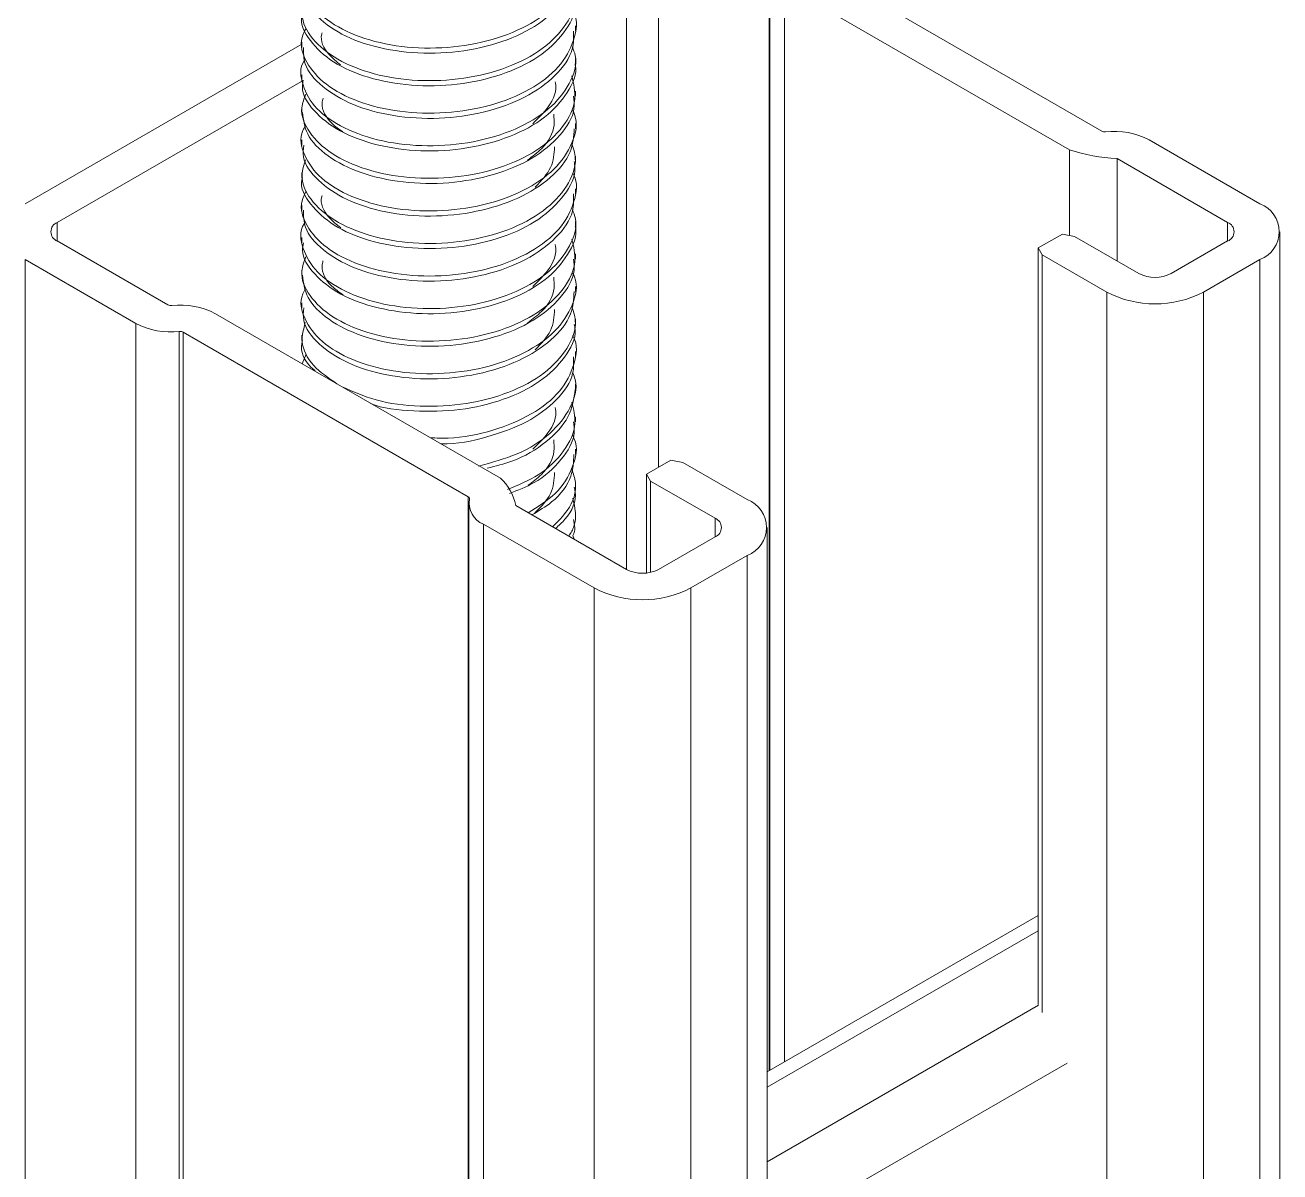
# Model space of a CAD drawing. Extents: x -976302 to -776254, y 5665 to 231437.
# Drawn here: x -791826.8 to -791549.8, y 82628.6 to 82881.8 of the extents above; entities that cross this region are included whole.
import ezdxf

# ---------------------------------------------------------------- set-up
doc = ezdxf.new("R2010")
doc.units = 0
doc.header["$LTSCALE"] = 1000
doc.header["$MEASUREMENT"] = 0

msp = doc.modelspace()

# ---------------------------------------------------------------- linework, layer by layer
at = {"linetype": 'Continuous', "lineweight": 15}
for p, q in [((-791694.09, 82761.63), (-791694.09, 82910.77)), ((-791686.97, 82784.23), (-791686.97, 82910.77)), ((-791686.97, 82784.23), (-791686.97, 82910.77)), ((-791662.55, 82650.93), (-791662.55, 82896.67)), ((-791662.55, 82650.93), (-791662.55, 82896.67)), ((-791662.42, 82895.13), (-791662.42, 82651.01)), ((-791662.42, 82895.13), (-791662.42, 82651.01)), ((-791652.06, 82894.72), (-791589.16, 82858.41)), ((-791652.06, 82894.72), (-791589.16, 82858.41)), ((-791596.28, 82854.3), (-791659.17, 82890.61)), ((-791659.17, 82652.88), (-791659.17, 82890.61)), ((-791596.28, 82854.3), (-791659.17, 82890.61)), ((-791659.17, 82652.88), (-791659.17, 82890.61)), ((-791705.35, 82880.49), (-791705.35, 82881.63)), ((-791705.35, 82880.49), (-791705.35, 82881.63)), ((-791765.74, 82878.04), (-791765.74, 82876.9)), ((-791765.74, 82878.04), (-791765.74, 82876.9)), ((-791826.81, 82842.36), (-791765.74, 82877.62)), ((-791826.81, 82842.36), (-791765.74, 82877.62)), ((-791705.35, 82873.3), (-791705.35, 82874.44)), ((-791705.35, 82873.3), (-791705.35, 82874.44)), ((-791765.41, 82869.59), (-791819.7, 82838.26)), ((-791765.41, 82869.59), (-791819.7, 82838.26)), ((-791765.74, 82870.84), (-791765.74, 82869.71)), ((-791765.74, 82870.84), (-791765.74, 82869.71)), ((-791705.35, 82866.11), (-791705.35, 82867.25)), ((-791705.35, 82866.11), (-791705.35, 82867.25)), ((-791765.74, 82863.66), (-791765.74, 82862.51)), ((-791765.74, 82863.66), (-791765.74, 82862.51)), ((-791705.35, 82858.92), (-791705.35, 82860.06)), ((-791705.35, 82858.92), (-791705.35, 82860.06)), ((-791765.74, 82856.46), (-791765.74, 82855.33)), ((-791765.74, 82856.46), (-791765.74, 82855.33)), ((-791578.67, 82856.46), (-791554.25, 82842.36)), ((-791578.67, 82856.46), (-791554.25, 82842.36)), ((-791596.28, 82835.39), (-791596.28, 82854.3)), ((-791596.28, 82835.39), (-791596.28, 82854.3)), ((-791705.35, 82851.73), (-791705.35, 82852.87)), ((-791705.35, 82851.73), (-791705.35, 82852.87)), ((-791561.36, 82838.26), (-791585.78, 82852.35)), ((-791585.78, 82829.76), (-791585.78, 82852.35)), ((-791561.36, 82838.26), (-791585.78, 82852.35)), ((-791585.78, 82829.76), (-791585.78, 82852.35)), ((-791765.74, 82849.27), (-791765.74, 82848.13)), ((-791765.74, 82849.27), (-791765.74, 82848.13)), ((-791705.35, 82844.54), (-791705.35, 82845.68)), ((-791705.35, 82844.54), (-791705.35, 82845.68)), ((-791765.74, 82842.08), (-791765.74, 82840.94)), ((-791765.74, 82842.08), (-791765.74, 82840.94)), ((-791819.7, 82834.15), (-791819.7, 82838.26)), ((-791705.35, 82837.34), (-791705.35, 82838.49)), ((-791705.35, 82837.34), (-791705.35, 82838.49)), ((-791561.36, 82834.15), (-791561.36, 82838.26)), ((-791819.7, 82834.15), (-791795.28, 82820.05)), ((-791819.7, 82834.15), (-791795.28, 82820.05)), ((-791765.74, 82834.89), (-791765.74, 82833.75)), ((-791765.74, 82834.89), (-791765.74, 82833.75)), ((-791603.17, 82832.61), (-791597.84, 82835.69)), ((-791603.17, 82832.61), (-791597.84, 82835.69)), ((-791597.84, 82835.69), (-791595.17, 82835.17)), ((-791597.84, 82835.69), (-791595.17, 82835.17)), ((-791595.17, 82835.17), (-791580.93, 82826.96)), ((-791595.17, 82835.17), (-791580.93, 82826.96)), ((-791573.82, 82826.96), (-791561.36, 82834.15)), ((-791573.82, 82826.96), (-791561.36, 82834.15)), ((-791549.82, 82608.17), (-791549.82, 82836.2)), ((-791549.82, 82608.17), (-791549.82, 82836.2)), ((-791705.35, 82830.16), (-791705.35, 82831.3)), ((-791705.35, 82830.16), (-791705.35, 82831.3)), ((-791602.28, 82831.07), (-791603.17, 82832.61)), ((-791603.17, 82665.57), (-791603.17, 82832.61)), ((-791602.28, 82831.07), (-791603.17, 82832.61)), ((-791603.17, 82665.57), (-791603.17, 82832.61)), ((-791588.05, 82822.85), (-791602.28, 82831.07)), ((-791602.28, 82663.82), (-791602.28, 82831.07)), ((-791588.05, 82822.85), (-791602.28, 82831.07)), ((-791602.28, 82663.82), (-791602.28, 82831.07)), ((-791802.39, 82815.94), (-791826.81, 82830.04)), ((-791826.81, 81597.33), (-791826.81, 82830.04)), ((-791802.39, 82815.94), (-791826.81, 82830.04)), ((-791826.81, 81597.33), (-791826.81, 82830.04)), ((-791554.25, 82830.04), (-791566.7, 82822.85)), ((-791554.25, 82830.04), (-791566.7, 82822.85)), ((-791554.25, 82610.73), (-791554.25, 82830.04)), ((-791765.74, 82827.71), (-791765.74, 82826.56)), ((-791765.74, 82827.71), (-791765.74, 82826.56)), ((-791705.35, 82822.97), (-791705.35, 82824.1)), ((-791705.35, 82822.97), (-791705.35, 82824.1)), ((-791588.05, 82624.06), (-791588.05, 82822.85)), ((-791566.7, 82616.67), (-791566.7, 82822.85)), ((-791765.74, 82820.51), (-791765.74, 82819.37)), ((-791765.74, 82820.51), (-791765.74, 82819.37)), ((-791784.78, 82818.1), (-791721.89, 82781.79)), ((-791784.78, 82818.1), (-791721.89, 82781.79)), ((-791802.39, 81583.24), (-791802.39, 82815.94)), ((-791802.39, 81583.24), (-791802.39, 82815.94)), ((-791705.35, 82815.77), (-791705.35, 82816.92)), ((-791705.35, 82815.77), (-791705.35, 82816.92)), ((-791792.77, 81581.45), (-791792.77, 82814.15)), ((-791792.77, 81581.45), (-791792.77, 82814.15)), ((-791729, 82777.68), (-791791.9, 82813.99)), ((-791791.9, 81581.29), (-791791.9, 82813.99)), ((-791729, 82777.68), (-791791.9, 82813.99)), ((-791791.9, 81581.29), (-791791.9, 82813.99)), ((-791765.74, 82813.32), (-791765.74, 82812.18)), ((-791765.74, 82813.32), (-791765.74, 82812.18)), ((-791764.78, 82809.16), (-791765.65, 82807.05)), ((-791764.78, 82809.16), (-791765.65, 82807.05)), ((-791705.35, 82808.59), (-791705.35, 82809.72)), ((-791705.35, 82808.59), (-791705.35, 82809.72)), ((-791705.35, 82801.39), (-791705.35, 82802.54)), ((-791705.35, 82801.39), (-791705.35, 82802.54)), ((-791705.35, 82794.2), (-791705.35, 82795.34)), ((-791705.35, 82794.2), (-791705.35, 82795.34)), ((-791705.35, 82787.01), (-791705.35, 82788.15)), ((-791705.35, 82787.01), (-791705.35, 82788.15)), ((-791689.64, 82782.69), (-791684.3, 82785.77)), ((-791689.64, 82782.69), (-791684.3, 82785.77)), ((-791684.3, 82785.77), (-791681.63, 82785.26)), ((-791684.3, 82785.77), (-791681.63, 82785.26)), ((-791681.63, 82785.26), (-791667.4, 82777.04)), ((-791681.63, 82785.26), (-791667.4, 82777.04)), ((-791705.35, 82779.82), (-791705.35, 82780.97)), ((-791705.35, 82779.82), (-791705.35, 82780.97)), ((-791688.75, 82781.15), (-791689.64, 82782.69)), ((-791689.64, 82760.83), (-791689.64, 82782.69)), ((-791688.75, 82781.15), (-791689.64, 82782.69)), ((-791689.64, 82760.83), (-791689.64, 82782.69)), ((-791674.52, 82772.93), (-791688.75, 82781.15)), ((-791688.75, 82760.97), (-791688.75, 82781.15)), ((-791674.52, 82772.93), (-791688.75, 82781.15)), ((-791688.75, 82760.97), (-791688.75, 82781.15)), ((-791729, 81544.98), (-791729, 82777.68)), ((-791729, 81544.98), (-791729, 82777.68)), ((-791728.87, 82776.14), (-791728.87, 81543.44)), ((-791728.87, 82776.14), (-791728.87, 81543.44)), ((-791718.51, 82775.73), (-791694.09, 82761.63)), ((-791718.51, 82775.73), (-791694.09, 82761.63)), ((-791705.35, 82772.63), (-791705.35, 82773.77)), ((-791705.35, 82772.63), (-791705.35, 82773.77)), ((-791674.52, 82768.82), (-791674.52, 82772.93)), ((-791701.2, 82757.53), (-791725.63, 82771.62)), ((-791725.63, 81538.92), (-791725.63, 82771.62)), ((-791701.2, 82757.53), (-791725.63, 82771.62)), ((-791725.63, 81538.92), (-791725.63, 82771.62)), ((-791662.98, 81538.17), (-791662.98, 82770.88)), ((-791662.98, 81538.17), (-791662.98, 82770.88)), ((-791705.62, 82768.29), (-791705.92, 82769.09)), ((-791705.62, 82768.29), (-791705.92, 82769.09)), ((-791686.97, 82761.63), (-791674.52, 82768.82)), ((-791686.97, 82761.63), (-791674.52, 82768.82)), ((-791667.4, 82764.72), (-791679.85, 82757.53)), ((-791667.4, 82764.72), (-791679.85, 82757.53)), ((-791667.4, 81532.01), (-791667.4, 82764.72)), ((-791667.4, 81532.01), (-791667.4, 82764.72)), ((-791701.2, 81524.82), (-791701.2, 82757.53)), ((-791701.2, 81524.82), (-791701.2, 82757.53)), ((-791679.85, 81524.82), (-791679.85, 82757.53)), ((-791679.85, 81524.82), (-791679.85, 82757.53)), ((-791603.17, 82685.21), (-791662.98, 82650.68)), ((-791603.17, 82685.21), (-791662.98, 82650.68)), ((-791603.17, 82681.8), (-791662.98, 82647.28)), ((-791662.98, 82630.84), (-791603.08, 82665.42)), ((-791596.77, 82652.63), (-791662.98, 82614.41))]:
    msp.add_line(p, q, dxfattribs=at)
for centre, radius, start, end in [((-791588.46, 82859.76), 1.52, 242.4176, 276.529), ((-791588.46, 82859.76), 1.52, 242.4176, 276.529), ((-791586.39, 82841.68), 16.68, 62.4176, 96.529), ((-791586.39, 82841.68), 16.68, 62.4176, 96.529), ((-791583.99, 82891.22), 38.9, 251.5881, 267.3585), ((-791583.99, 82891.22), 38.9, 251.5881, 267.3585), ((-791556.59, 82836.2), 6.59, 290.7834, 69.2166), ((-791556.59, 82836.2), 6.59, 290.7834, 69.2166), ((-791818.92, 82836.2), 2.2, 110.7834, 249.2166), ((-791818.92, 82836.2), 2.2, 110.7834, 249.2166), ((-791562.14, 82836.2), 2.2, 290.7834, 69.2166), ((-791562.14, 82836.2), 2.2, 290.7834, 69.2166), ((-791577.38, 82833.82), 7.73, 242.6097, 297.3903), ((-791577.38, 82833.82), 7.73, 242.6097, 297.3903), ((-791577.38, 82843.45), 23.2, 242.6097, 297.3903), ((-791577.38, 82843.45), 23.2, 242.6097, 297.3903), ((-791794.57, 82821.39), 1.52, 242.4176, 276.529), ((-791794.57, 82821.39), 1.52, 242.4176, 276.529), ((-791792.5, 82803.31), 16.68, 62.4176, 96.529), ((-791792.5, 82803.31), 16.68, 62.4176, 96.529), ((-791794.67, 82830.73), 16.68, 242.4176, 276.529), ((-791794.67, 82830.73), 16.68, 242.4176, 276.529), ((-791792.6, 82812.65), 1.52, 62.4176, 96.529), ((-791792.6, 82812.65), 1.52, 62.4176, 96.529), ((-791729.25, 82773.72), 10.93, 10.6337, 47.653), ((-791729.25, 82773.72), 10.93, 10.6337, 47.653), ((-791729.18, 82777.26), 0.461, 350.3168, 67.9698), ((-791729.18, 82777.26), 0.461, 350.3168, 67.9698), ((-791723.72, 82776.32), 5.07, 170.3168, 247.9698), ((-791723.72, 82776.32), 5.07, 170.3168, 247.9698), ((-791669.74, 82770.88), 6.59, 290.7834, 69.2166), ((-791669.74, 82770.88), 6.59, 290.7834, 69.2166), ((-791675.3, 82770.88), 2.2, 290.7834, 69.2166), ((-791675.3, 82770.88), 2.2, 290.7834, 69.2166), ((-791690.53, 82768.5), 7.73, 242.6097, 297.3903), ((-791690.53, 82768.5), 7.73, 242.6097, 297.3903), ((-791690.53, 82778.13), 23.2, 242.6097, 297.3903), ((-791690.53, 82778.13), 23.2, 242.6097, 297.3903)]:
    msp.add_arc(centre, radius, start, end, dxfattribs=at)
for points, knots in [([(-791764.89, 82895.61), (-791765.09, 82895.29), (-791766.39, 82893.25), (-791765.51, 82889.08), (-791762.01, 82883.93), (-791755.24, 82879.79), (-791746.31, 82877.14), (-791736.14, 82876.45), (-791725.91, 82877.69), (-791716.79, 82880.9), (-791709.7, 82885.66), (-791705.84, 82891.49), (-791704.65, 82896.16), (-791705.77, 82898.49), (-791705.93, 82898.81)], [0, 0, 0, 0, 0.017907, 0.114559, 0.211201, 0.307843, 0.404495, 0.50113, 0.597793, 0.694431, 0.791089, 0.887727, 0.984366, 1, 1, 1, 1]), ([(-791764.89, 82895.61), (-791765.09, 82895.29), (-791766.39, 82893.25), (-791765.51, 82889.08), (-791762.01, 82883.93), (-791755.24, 82879.79), (-791746.31, 82877.14), (-791736.14, 82876.45), (-791725.91, 82877.69), (-791716.79, 82880.9), (-791709.7, 82885.66), (-791705.84, 82891.49), (-791704.65, 82896.16), (-791705.77, 82898.49), (-791705.93, 82898.81)], [0, 0, 0, 0, 0.017907, 0.114559, 0.211201, 0.307843, 0.404495, 0.50113, 0.597793, 0.694431, 0.791089, 0.887727, 0.984366, 1, 1, 1, 1]), ([(-791705.57, 82894.89), (-791705.72, 82893.11), (-791706.05, 82889.24), (-791710.64, 82883.77), (-791717.94, 82879.19), (-791727.32, 82876.29), (-791737.6, 82875.26), (-791747.65, 82876.31), (-791756.38, 82879.11), (-791762.56, 82883.48), (-791765.71, 82887.78), (-791765.4, 82890.45), (-791765.31, 82891.28)], [0, 0, 0, 0, 0.091405, 0.198885, 0.306382, 0.413865, 0.521344, 0.628843, 0.736323, 0.843835, 0.951311, 1, 1, 1, 1]), ([(-791705.57, 82894.89), (-791705.72, 82893.11), (-791706.05, 82889.24), (-791710.64, 82883.77), (-791717.94, 82879.19), (-791727.32, 82876.29), (-791737.6, 82875.26), (-791747.65, 82876.31), (-791756.38, 82879.11), (-791762.56, 82883.48), (-791765.71, 82887.78), (-791765.4, 82890.45), (-791765.31, 82891.28)], [0, 0, 0, 0, 0.091405, 0.198885, 0.306382, 0.413865, 0.521344, 0.628843, 0.736323, 0.843835, 0.951311, 1, 1, 1, 1]), ([(-791764.92, 82888.06), (-791765.32, 82886.75), (-791766.27, 82883.64), (-791763.75, 82878.66), (-791758.23, 82874.09), (-791750.03, 82870.78), (-791740.23, 82869.29), (-791729.88, 82869.77), (-791720.19, 82872.22), (-791712.19, 82876.44), (-791706.98, 82881.89), (-791704.78, 82887.34), (-791705.79, 82890.6), (-791706.16, 82891.8)], [0, 0, 0, 0, 0.070042, 0.167052, 0.264046, 0.361068, 0.458057, 0.555062, 0.65206, 0.749056, 0.846066, 0.943056, 1, 1, 1, 1]), ([(-791764.92, 82888.06), (-791765.32, 82886.75), (-791766.27, 82883.64), (-791763.75, 82878.66), (-791758.23, 82874.09), (-791750.03, 82870.78), (-791740.23, 82869.29), (-791729.88, 82869.77), (-791720.19, 82872.22), (-791712.19, 82876.44), (-791706.98, 82881.89), (-791704.78, 82887.34), (-791705.79, 82890.6), (-791706.16, 82891.8)], [0, 0, 0, 0, 0.070042, 0.167052, 0.264046, 0.361068, 0.458057, 0.555062, 0.65206, 0.749056, 0.846066, 0.943056, 1, 1, 1, 1]), ([(-791705.66, 82887.67), (-791705.57, 82887.16), (-791705.08, 82884.58), (-791707.62, 82879.98), (-791713.15, 82874.58), (-791721.48, 82870.65), (-791731.32, 82868.44), (-791741.67, 82868.25), (-791751.29, 82870.02), (-791759.24, 82873.49), (-791764.13, 82878.29), (-791766.24, 82882.06), (-791765.67, 82883.97), (-791765.64, 82884.08)], [0, 0, 0, 0, 0.026145, 0.133664, 0.241167, 0.348702, 0.4562, 0.563718, 0.671225, 0.778732, 0.88625, 0.993749, 1, 1, 1, 1]), ([(-791705.66, 82887.67), (-791705.57, 82887.16), (-791705.08, 82884.58), (-791707.62, 82879.98), (-791713.15, 82874.58), (-791721.48, 82870.65), (-791731.32, 82868.44), (-791741.67, 82868.25), (-791751.29, 82870.02), (-791759.24, 82873.49), (-791764.13, 82878.29), (-791766.24, 82882.06), (-791765.67, 82883.97), (-791765.64, 82884.08)], [0, 0, 0, 0, 0.026145, 0.133664, 0.241167, 0.348702, 0.4562, 0.563718, 0.671225, 0.778732, 0.88625, 0.993749, 1, 1, 1, 1]), ([(-791764.78, 82881.1), (-791765.13, 82880.44), (-791766.4, 82878.03), (-791765.05, 82873.55), (-791760.81, 82868.57), (-791753.51, 82864.71), (-791744.23, 82862.45), (-791733.96, 82862.17), (-791723.86, 82863.82), (-791715.11, 82867.41), (-791708.56, 82872.44), (-791705.44, 82878.42), (-791704.68, 82882.88), (-791705.88, 82884.93), (-791705.93, 82885.02)], [0, 0, 0, 0, 0.03596, 0.131966, 0.227948, 0.323944, 0.419931, 0.515911, 0.611913, 0.707896, 0.803906, 0.899885, 0.995877, 1, 1, 1, 1]), ([(-791764.78, 82881.1), (-791765.13, 82880.44), (-791766.4, 82878.03), (-791765.05, 82873.55), (-791760.81, 82868.57), (-791753.51, 82864.71), (-791744.23, 82862.45), (-791733.96, 82862.17), (-791723.86, 82863.82), (-791715.11, 82867.41), (-791708.56, 82872.44), (-791705.44, 82878.42), (-791704.68, 82882.88), (-791705.88, 82884.93), (-791705.93, 82885.02)], [0, 0, 0, 0, 0.03596, 0.131966, 0.227948, 0.323944, 0.419931, 0.515911, 0.611913, 0.707896, 0.803906, 0.899885, 0.995877, 1, 1, 1, 1]), ([(-791705.75, 82880.51), (-791705.72, 82879.17), (-791705.67, 82875.73), (-791709.45, 82870.53), (-791716.18, 82865.64), (-791725.23, 82862.37), (-791735.41, 82860.92), (-791745.61, 82861.55), (-791754.7, 82864), (-791761.5, 82868.08), (-791765.37, 82872.64), (-791765.36, 82875.69), (-791765.35, 82876.91)], [0, 0, 0, 0, 0.068742, 0.176216, 0.283695, 0.391179, 0.498648, 0.606147, 0.713619, 0.821116, 0.928586, 1, 1, 1, 1]), ([(-791705.75, 82880.51), (-791705.72, 82879.17), (-791705.67, 82875.73), (-791709.45, 82870.53), (-791716.18, 82865.64), (-791725.23, 82862.37), (-791735.41, 82860.92), (-791745.61, 82861.55), (-791754.7, 82864), (-791761.5, 82868.08), (-791765.37, 82872.64), (-791765.36, 82875.69), (-791765.35, 82876.91)], [0, 0, 0, 0, 0.068742, 0.176216, 0.283695, 0.391179, 0.498648, 0.606147, 0.713619, 0.821116, 0.928586, 1, 1, 1, 1]), ([(-791757.18, 82873.03), (-791758.07, 82873.76), (-791760.52, 82875.76), (-791761.76, 82878.42), (-791761.28, 82880.02), (-791761.25, 82880.11)], [0, 0, 0, 0, 0.352884, 0.963953, 1, 1, 1, 1]), ([(-791757.18, 82873.03), (-791758.07, 82873.76), (-791760.52, 82875.76), (-791761.76, 82878.42), (-791761.28, 82880.02), (-791761.25, 82880.11)], [0, 0, 0, 0, 0.352884, 0.963953, 1, 1, 1, 1]), ([(-791765.07, 82874.16), (-791765.09, 82874.13), (-791766.34, 82872.41), (-791765.78, 82868.52), (-791762.96, 82863.24), (-791756.66, 82858.89), (-791748.08, 82855.92), (-791738.05, 82854.86), (-791727.75, 82855.74), (-791718.34, 82858.6), (-791710.81, 82863.12), (-791706.31, 82868.78), (-791704.7, 82873.73), (-791705.76, 82876.38), (-791706.01, 82877.02)], [0, 0, 0, 0, 0.0017715, 0.0985788, 0.1953904, 0.2921931, 0.3890187, 0.4858183, 0.5826422, 0.6794448, 0.7762578, 0.8730663, 0.9698659, 1, 1, 1, 1]), ([(-791765.07, 82874.16), (-791765.09, 82874.13), (-791766.34, 82872.41), (-791765.78, 82868.52), (-791762.96, 82863.24), (-791756.66, 82858.89), (-791748.08, 82855.92), (-791738.05, 82854.86), (-791727.75, 82855.74), (-791718.34, 82858.6), (-791710.81, 82863.12), (-791706.31, 82868.78), (-791704.7, 82873.73), (-791705.76, 82876.38), (-791706.01, 82877.02)], [0, 0, 0, 0, 0.0017715, 0.0985788, 0.1953904, 0.2921931, 0.3890187, 0.4858183, 0.5826422, 0.6794448, 0.7762578, 0.8730663, 0.9698659, 1, 1, 1, 1]), ([(-791705.4, 82873.29), (-791705.39, 82873.22), (-791704.82, 82871.09), (-791706.87, 82866.84), (-791711.68, 82861.24), (-791719.57, 82856.96), (-791729.16, 82854.37), (-791739.51, 82853.73), (-791749.38, 82855.13), (-791757.76, 82858.24), (-791763.37, 82862.83), (-791765.97, 82866.89), (-791765.5, 82869.2), (-791765.4, 82869.69)], [0, 0, 0, 0, 0.003568, 0.111094, 0.218595, 0.326123, 0.433621, 0.541126, 0.648638, 0.756139, 0.863667, 0.971165, 1, 1, 1, 1]), ([(-791705.4, 82873.29), (-791705.39, 82873.22), (-791704.82, 82871.09), (-791706.87, 82866.84), (-791711.68, 82861.24), (-791719.57, 82856.96), (-791729.16, 82854.37), (-791739.51, 82853.73), (-791749.38, 82855.13), (-791757.76, 82858.24), (-791763.37, 82862.83), (-791765.97, 82866.89), (-791765.5, 82869.2), (-791765.4, 82869.69)], [0, 0, 0, 0, 0.003568, 0.111094, 0.218595, 0.326123, 0.433621, 0.541126, 0.648638, 0.756139, 0.863667, 0.971165, 1, 1, 1, 1]), ([(-791764.81, 82866.6), (-791765.22, 82865.6), (-791766.35, 82862.81), (-791764.43, 82858.05), (-791759.49, 82853.27), (-791751.69, 82849.69), (-791742.11, 82847.84), (-791731.78, 82847.97), (-791721.87, 82850.04), (-791713.49, 82853.99), (-791707.7, 82859.24), (-791704.86, 82865.08), (-791705.71, 82868.87), (-791706.09, 82870.59)], [0, 0, 0, 0, 0.05405, 0.150333, 0.246593, 0.342876, 0.439133, 0.535395, 0.631666, 0.727925, 0.82421, 0.920467, 1, 1, 1, 1]), ([(-791764.81, 82866.6), (-791765.22, 82865.6), (-791766.35, 82862.81), (-791764.43, 82858.05), (-791759.49, 82853.27), (-791751.69, 82849.69), (-791742.11, 82847.84), (-791731.78, 82847.97), (-791721.87, 82850.04), (-791713.49, 82853.99), (-791707.7, 82859.24), (-791704.86, 82865.08), (-791705.71, 82868.87), (-791706.09, 82870.59)], [0, 0, 0, 0, 0.05405, 0.150333, 0.246593, 0.342876, 0.439133, 0.535395, 0.631666, 0.727925, 0.82421, 0.920467, 1, 1, 1, 1]), ([(-791709.81, 82869.33), (-791709.79, 82869.25), (-791709.31, 82867.4), (-791710.74, 82863.97), (-791713.52, 82861.25), (-791714.75, 82860.05)], [0, 0, 0, 0, 0.023685, 0.569243, 1, 1, 1, 1]), ([(-791709.81, 82869.33), (-791709.79, 82869.25), (-791709.31, 82867.4), (-791710.74, 82863.97), (-791713.52, 82861.25), (-791714.75, 82860.05)], [0, 0, 0, 0, 0.023685, 0.569243, 1, 1, 1, 1]), ([(-791705.77, 82866.11), (-791705.67, 82865.21), (-791705.34, 82862.23), (-791708.41, 82857.34), (-791714.52, 82852.16), (-791723.2, 82848.54), (-791733.23, 82846.67), (-791743.52, 82846.87), (-791752.94, 82848.97), (-791760.3, 82852.73), (-791764.99, 82857.49), (-791765.37, 82860.92), (-791765.55, 82862.53)], [0, 0, 0, 0, 0.046005, 0.153496, 0.260979, 0.368485, 0.475964, 0.58347, 0.690952, 0.798446, 0.905934, 1, 1, 1, 1]), ([(-791705.77, 82866.11), (-791705.67, 82865.21), (-791705.34, 82862.23), (-791708.41, 82857.34), (-791714.52, 82852.16), (-791723.2, 82848.54), (-791733.23, 82846.67), (-791743.52, 82846.87), (-791752.94, 82848.97), (-791760.3, 82852.73), (-791764.99, 82857.49), (-791765.37, 82860.92), (-791765.55, 82862.53)], [0, 0, 0, 0, 0.046005, 0.153496, 0.260979, 0.368485, 0.475964, 0.58347, 0.690952, 0.798446, 0.905934, 1, 1, 1, 1]), ([(-791756.69, 82858.26), (-791757.52, 82858.85), (-791760.06, 82860.64), (-791761.53, 82863.42), (-791761.14, 82865.33), (-791761.05, 82865.72)], [0, 0, 0, 0, 0.27909, 0.853913, 1, 1, 1, 1]), ([(-791756.69, 82858.26), (-791757.52, 82858.85), (-791760.06, 82860.64), (-791761.53, 82863.42), (-791761.14, 82865.33), (-791761.05, 82865.72)], [0, 0, 0, 0, 0.27909, 0.853913, 1, 1, 1, 1]), ([(-791764.87, 82859.64), (-791765.09, 82859.28), (-791766.39, 82857.19), (-791765.47, 82852.98), (-791761.87, 82847.85), (-791755.02, 82843.75), (-791746.05, 82841.14), (-791735.87, 82840.5), (-791725.65, 82841.79), (-791716.57, 82845.05), (-791709.55, 82849.85), (-791705.78, 82855.7), (-791704.65, 82860.35), (-791705.78, 82862.64), (-791705.93, 82862.93)], [0, 0, 0, 0, 0.020195, 0.116764, 0.21332, 0.309878, 0.406444, 0.502994, 0.599572, 0.696126, 0.7927, 0.889252, 0.985807, 1, 1, 1, 1]), ([(-791764.87, 82859.64), (-791765.09, 82859.28), (-791766.39, 82857.19), (-791765.47, 82852.98), (-791761.87, 82847.85), (-791755.02, 82843.75), (-791746.05, 82841.14), (-791735.87, 82840.5), (-791725.65, 82841.79), (-791716.57, 82845.05), (-791709.55, 82849.85), (-791705.78, 82855.7), (-791704.65, 82860.35), (-791705.78, 82862.64), (-791705.93, 82862.93)], [0, 0, 0, 0, 0.020195, 0.116764, 0.21332, 0.309878, 0.406444, 0.502994, 0.599572, 0.696126, 0.7927, 0.889252, 0.985807, 1, 1, 1, 1]), ([(-791710.12, 82862.13), (-791710.04, 82861.33), (-791709.79, 82858.73), (-791711.81, 82855.06), (-791714.8, 82852.84), (-791715.91, 82852.01)], [0, 0, 0, 0, 0.2185279, 0.7088782, 1, 1, 1, 1]), ([(-791710.12, 82862.13), (-791710.04, 82861.33), (-791709.79, 82858.73), (-791711.81, 82855.06), (-791714.8, 82852.84), (-791715.91, 82852.01)], [0, 0, 0, 0, 0.2185279, 0.7088782, 1, 1, 1, 1]), ([(-791705.6, 82858.94), (-791705.72, 82857.21), (-791706, 82853.4), (-791710.48, 82847.96), (-791717.71, 82843.34), (-791727.05, 82840.39), (-791737.33, 82839.31), (-791747.4, 82840.3), (-791756.17, 82843.07), (-791762.44, 82847.4), (-791765.67, 82851.73), (-791765.4, 82854.45), (-791765.31, 82855.33)], [0, 0, 0, 0, 0.088571, 0.196049, 0.303543, 0.411025, 0.518501, 0.625999, 0.733477, 0.840987, 0.948461, 1, 1, 1, 1]), ([(-791705.6, 82858.94), (-791705.72, 82857.21), (-791706, 82853.4), (-791710.48, 82847.96), (-791717.71, 82843.34), (-791727.05, 82840.39), (-791737.33, 82839.31), (-791747.4, 82840.3), (-791756.17, 82843.07), (-791762.44, 82847.4), (-791765.67, 82851.73), (-791765.4, 82854.45), (-791765.31, 82855.33)], [0, 0, 0, 0, 0.088571, 0.196049, 0.303543, 0.411025, 0.518501, 0.625999, 0.733477, 0.840987, 0.948461, 1, 1, 1, 1]), ([(-791764.95, 82852.09), (-791765.34, 82850.74), (-791766.25, 82847.58), (-791763.65, 82842.57), (-791758.05, 82838.03), (-791749.79, 82834.76), (-791739.96, 82833.33), (-791729.61, 82833.86), (-791719.95, 82836.35), (-791712.01, 82840.62), (-791706.89, 82846.1), (-791704.77, 82851.48), (-791705.79, 82854.66), (-791706.16, 82855.8)], [0, 0, 0, 0, 0.072332, 0.169452, 0.266556, 0.363689, 0.460788, 0.557905, 0.655013, 0.75212, 0.849239, 0.94634, 1, 1, 1, 1]), ([(-791764.95, 82852.09), (-791765.34, 82850.74), (-791766.25, 82847.58), (-791763.65, 82842.57), (-791758.05, 82838.03), (-791749.79, 82834.76), (-791739.96, 82833.33), (-791729.61, 82833.86), (-791719.95, 82836.35), (-791712.01, 82840.62), (-791706.89, 82846.1), (-791704.77, 82851.48), (-791705.79, 82854.66), (-791706.16, 82855.8)], [0, 0, 0, 0, 0.072332, 0.169452, 0.266556, 0.363689, 0.460788, 0.557905, 0.655013, 0.75212, 0.849239, 0.94634, 1, 1, 1, 1]), ([(-791709.94, 82854.96), (-791710.03, 82853.41), (-791710.23, 82850.22), (-791712.86, 82847.47), (-791714.21, 82846.05)], [0, 0, 0, 0, 0.487552, 1, 1, 1, 1]), ([(-791709.94, 82854.96), (-791710.03, 82853.41), (-791710.23, 82850.22), (-791712.86, 82847.47), (-791714.21, 82846.05)], [0, 0, 0, 0, 0.487552, 1, 1, 1, 1]), ([(-791705.64, 82851.71), (-791705.55, 82851.26), (-791705.05, 82848.73), (-791707.52, 82844.18), (-791712.96, 82838.76), (-791721.23, 82834.78), (-791731.05, 82832.52), (-791741.4, 82832.28), (-791751.06, 82834), (-791759.06, 82837.42), (-791764.05, 82842.2), (-791766.2, 82846.01), (-791765.65, 82847.97), (-791765.6, 82848.12)], [0, 0, 0, 0, 0.023303, 0.130826, 0.238331, 0.345868, 0.453368, 0.560887, 0.668396, 0.775904, 0.883426, 0.990927, 1, 1, 1, 1]), ([(-791705.64, 82851.71), (-791705.55, 82851.26), (-791705.05, 82848.73), (-791707.52, 82844.18), (-791712.96, 82838.76), (-791721.23, 82834.78), (-791731.05, 82832.52), (-791741.4, 82832.28), (-791751.06, 82834), (-791759.06, 82837.42), (-791764.05, 82842.2), (-791766.2, 82846.01), (-791765.65, 82847.97), (-791765.6, 82848.12)], [0, 0, 0, 0, 0.023303, 0.130826, 0.238331, 0.345868, 0.453368, 0.560887, 0.668396, 0.775904, 0.883426, 0.990927, 1, 1, 1, 1]), ([(-791764.78, 82845.13), (-791765.14, 82844.43), (-791766.4, 82841.97), (-791764.98, 82837.45), (-791760.66, 82832.5), (-791753.29, 82828.67), (-791743.97, 82826.46), (-791733.68, 82826.23), (-791723.6, 82827.94), (-791714.9, 82831.57), (-791708.43, 82836.63), (-791705.4, 82842.63), (-791704.69, 82847.06), (-791705.89, 82849.08), (-791705.92, 82849.13)], [0, 0, 0, 0, 0.038192, 0.13412, 0.230023, 0.325941, 0.421848, 0.517751, 0.613672, 0.709576, 0.805509, 0.901408, 0.997323, 1, 1, 1, 1]), ([(-791764.78, 82845.13), (-791765.14, 82844.43), (-791766.4, 82841.97), (-791764.98, 82837.45), (-791760.66, 82832.5), (-791753.29, 82828.67), (-791743.97, 82826.46), (-791733.68, 82826.23), (-791723.6, 82827.94), (-791714.9, 82831.57), (-791708.43, 82836.63), (-791705.4, 82842.63), (-791704.69, 82847.06), (-791705.89, 82849.08), (-791705.92, 82849.13)], [0, 0, 0, 0, 0.038192, 0.13412, 0.230023, 0.325941, 0.421848, 0.517751, 0.613672, 0.709576, 0.805509, 0.901408, 0.997323, 1, 1, 1, 1]), ([(-791705.76, 82844.55), (-791705.72, 82843.27), (-791705.63, 82839.89), (-791709.31, 82834.72), (-791715.96, 82829.8), (-791724.97, 82826.48), (-791735.14, 82824.97), (-791745.35, 82825.55), (-791754.49, 82827.96), (-791761.36, 82832), (-791765.32, 82836.59), (-791765.36, 82839.69), (-791765.37, 82840.96)], [0, 0, 0, 0, 0.065892, 0.173367, 0.280845, 0.388331, 0.4958, 0.6033, 0.710772, 0.818268, 0.925739, 1, 1, 1, 1]), ([(-791705.76, 82844.55), (-791705.72, 82843.27), (-791705.63, 82839.89), (-791709.31, 82834.72), (-791715.96, 82829.8), (-791724.97, 82826.48), (-791735.14, 82824.97), (-791745.35, 82825.55), (-791754.49, 82827.96), (-791761.36, 82832), (-791765.32, 82836.59), (-791765.36, 82839.69), (-791765.37, 82840.96)], [0, 0, 0, 0, 0.065892, 0.173367, 0.280845, 0.388331, 0.4958, 0.6033, 0.710772, 0.818268, 0.925739, 1, 1, 1, 1]), ([(-791757.14, 82837.04), (-791758.06, 82837.8), (-791760.53, 82839.82), (-791761.77, 82842.5), (-791761.29, 82844.08), (-791761.27, 82844.16)], [0, 0, 0, 0, 0.363078, 0.97072, 1, 1, 1, 1]), ([(-791757.14, 82837.04), (-791758.06, 82837.8), (-791760.53, 82839.82), (-791761.77, 82842.5), (-791761.29, 82844.08), (-791761.27, 82844.16)], [0, 0, 0, 0, 0.363078, 0.97072, 1, 1, 1, 1]), ([(-791765.04, 82838.19), (-791765.09, 82838.11), (-791766.35, 82836.35), (-791765.75, 82832.42), (-791762.83, 82827.16), (-791756.46, 82822.83), (-791747.83, 82819.91), (-791737.78, 82818.9), (-791727.48, 82819.83), (-791718.11, 82822.74), (-791710.64, 82827.3), (-791706.24, 82832.99), (-791704.69, 82837.87), (-791705.75, 82840.45), (-791705.98, 82841.01)], [0, 0, 0, 0, 0.0040987, 0.1010073, 0.1979181, 0.2948213, 0.3917457, 0.4886455, 0.5855705, 0.6824729, 0.7793874, 0.8762949, 0.9731949, 1, 1, 1, 1]), ([(-791765.04, 82838.19), (-791765.09, 82838.11), (-791766.35, 82836.35), (-791765.75, 82832.42), (-791762.83, 82827.16), (-791756.46, 82822.83), (-791747.83, 82819.91), (-791737.78, 82818.9), (-791727.48, 82819.83), (-791718.11, 82822.74), (-791710.64, 82827.3), (-791706.24, 82832.99), (-791704.69, 82837.87), (-791705.75, 82840.45), (-791705.98, 82841.01)], [0, 0, 0, 0, 0.0040987, 0.1010073, 0.1979181, 0.2948213, 0.3917457, 0.4886455, 0.5855705, 0.6824729, 0.7793874, 0.8762949, 0.9731949, 1, 1, 1, 1]), ([(-791705.36, 82837.34), (-791705.36, 82837.33), (-791704.79, 82835.25), (-791706.79, 82831.04), (-791711.5, 82825.42), (-791719.34, 82821.09), (-791728.9, 82818.46), (-791739.24, 82817.77), (-791749.13, 82819.11), (-791757.56, 82822.18), (-791763.26, 82826.75), (-791765.93, 82830.84), (-791765.48, 82833.2), (-791765.38, 82833.74)], [0, 0, 0, 0, 0.000752, 0.108277, 0.215775, 0.323298, 0.430793, 0.538294, 0.645804, 0.753302, 0.860828, 0.968322, 1, 1, 1, 1]), ([(-791705.36, 82837.34), (-791705.36, 82837.33), (-791704.79, 82835.25), (-791706.79, 82831.04), (-791711.5, 82825.42), (-791719.34, 82821.09), (-791728.9, 82818.46), (-791739.24, 82817.77), (-791749.13, 82819.11), (-791757.56, 82822.18), (-791763.26, 82826.75), (-791765.93, 82830.84), (-791765.48, 82833.2), (-791765.38, 82833.74)], [0, 0, 0, 0, 0.000752, 0.108277, 0.215775, 0.323298, 0.430793, 0.538294, 0.645804, 0.753302, 0.860828, 0.968322, 1, 1, 1, 1]), ([(-791764.82, 82830.63), (-791765.23, 82829.59), (-791766.35, 82826.75), (-791764.34, 82821.95), (-791759.32, 82817.21), (-791751.46, 82813.67), (-791741.84, 82811.87), (-791731.5, 82812.05), (-791721.63, 82814.17), (-791713.3, 82818.16), (-791707.59, 82823.44), (-791704.85, 82829.23), (-791705.73, 82832.94), (-791706.11, 82834.58)], [0, 0, 0, 0, 0.0563436, 0.1527274, 0.2490885, 0.3454739, 0.4418318, 0.5381969, 0.6345676, 0.7309287, 0.8273136, 0.9236716, 1, 1, 1, 1]), ([(-791764.82, 82830.63), (-791765.23, 82829.59), (-791766.35, 82826.75), (-791764.34, 82821.95), (-791759.32, 82817.21), (-791751.46, 82813.67), (-791741.84, 82811.87), (-791731.5, 82812.05), (-791721.63, 82814.17), (-791713.3, 82818.16), (-791707.59, 82823.44), (-791704.85, 82829.23), (-791705.73, 82832.94), (-791706.11, 82834.58)], [0, 0, 0, 0, 0.0563436, 0.1527274, 0.2490885, 0.3454739, 0.4418318, 0.5381969, 0.6345676, 0.7309287, 0.8273136, 0.9236716, 1, 1, 1, 1]), ([(-791709.83, 82833.37), (-791709.8, 82833.27), (-791709.32, 82831.4), (-791710.76, 82827.98), (-791713.54, 82825.29), (-791714.75, 82824.11)], [0, 0, 0, 0, 0.0296122, 0.5757726, 1, 1, 1, 1]), ([(-791709.83, 82833.37), (-791709.8, 82833.27), (-791709.32, 82831.4), (-791710.76, 82827.98), (-791713.54, 82825.29), (-791714.75, 82824.11)], [0, 0, 0, 0, 0.0296122, 0.5757726, 1, 1, 1, 1]), ([(-791705.76, 82830.15), (-791705.66, 82829.31), (-791705.3, 82826.39), (-791708.29, 82821.53), (-791714.31, 82816.33), (-791722.95, 82812.66), (-791732.95, 82810.74), (-791743.26, 82810.89), (-791752.71, 82812.93), (-791760.14, 82816.65), (-791764.93, 82821.44), (-791765.38, 82824.92), (-791765.58, 82826.57)], [0, 0, 0, 0, 0.043154, 0.150649, 0.258133, 0.365644, 0.473125, 0.580633, 0.688117, 0.795613, 0.903104, 1, 1, 1, 1]), ([(-791705.76, 82830.15), (-791705.66, 82829.31), (-791705.3, 82826.39), (-791708.29, 82821.53), (-791714.31, 82816.33), (-791722.95, 82812.66), (-791732.95, 82810.74), (-791743.26, 82810.89), (-791752.71, 82812.93), (-791760.14, 82816.65), (-791764.93, 82821.44), (-791765.38, 82824.92), (-791765.58, 82826.57)], [0, 0, 0, 0, 0.043154, 0.150649, 0.258133, 0.365644, 0.473125, 0.580633, 0.688117, 0.795613, 0.903104, 1, 1, 1, 1]), ([(-791756.63, 82822.25), (-791757.5, 82822.87), (-791760.07, 82824.7), (-791761.55, 82827.5), (-791761.14, 82829.39), (-791761.06, 82829.77)], [0, 0, 0, 0, 0.291023, 0.861284, 1, 1, 1, 1]), ([(-791756.63, 82822.25), (-791757.5, 82822.87), (-791760.07, 82824.7), (-791761.55, 82827.5), (-791761.14, 82829.39), (-791761.06, 82829.77)], [0, 0, 0, 0, 0.291023, 0.861284, 1, 1, 1, 1]), ([(-791764.85, 82823.67), (-791765.09, 82823.26), (-791766.4, 82821.13), (-791765.41, 82816.88), (-791761.73, 82811.77), (-791754.81, 82807.7), (-791745.79, 82805.15), (-791735.6, 82804.56), (-791725.39, 82805.9), (-791716.36, 82809.21), (-791709.4, 82814.04), (-791705.73, 82819.91), (-791704.65, 82824.53), (-791705.8, 82826.79), (-791705.93, 82827.05)], [0, 0, 0, 0, 0.022476, 0.118962, 0.215434, 0.311909, 0.408389, 0.504855, 0.601349, 0.697819, 0.79431, 0.890778, 0.98725, 1, 1, 1, 1]), ([(-791764.85, 82823.67), (-791765.09, 82823.26), (-791766.4, 82821.13), (-791765.41, 82816.88), (-791761.73, 82811.77), (-791754.81, 82807.7), (-791745.79, 82805.15), (-791735.6, 82804.56), (-791725.39, 82805.9), (-791716.36, 82809.21), (-791709.4, 82814.04), (-791705.73, 82819.91), (-791704.65, 82824.53), (-791705.8, 82826.79), (-791705.93, 82827.05)], [0, 0, 0, 0, 0.022476, 0.118962, 0.215434, 0.311909, 0.408389, 0.504855, 0.601349, 0.697819, 0.79431, 0.890778, 0.98725, 1, 1, 1, 1]), ([(-791710.12, 82826.18), (-791710.04, 82825.36), (-791709.8, 82822.74), (-791711.82, 82819.09), (-791714.78, 82816.9), (-791715.86, 82816.11)], [0, 0, 0, 0, 0.225113, 0.718149, 1, 1, 1, 1]), ([(-791710.12, 82826.18), (-791710.04, 82825.36), (-791709.8, 82822.74), (-791711.82, 82819.09), (-791714.78, 82816.9), (-791715.86, 82816.11)], [0, 0, 0, 0, 0.225113, 0.718149, 1, 1, 1, 1]), ([(-791705.63, 82822.98), (-791705.73, 82821.31), (-791705.95, 82817.55), (-791710.33, 82812.14), (-791717.49, 82807.49), (-791726.79, 82804.49), (-791737.05, 82803.35), (-791747.14, 82804.3), (-791755.97, 82807.02), (-791762.31, 82811.32), (-791765.63, 82815.68), (-791765.39, 82818.45), (-791765.31, 82819.37)], [0, 0, 0, 0, 0.085734, 0.193211, 0.300701, 0.408183, 0.515657, 0.623154, 0.730631, 0.838139, 0.945611, 1, 1, 1, 1]), ([(-791705.63, 82822.98), (-791705.73, 82821.31), (-791705.95, 82817.55), (-791710.33, 82812.14), (-791717.49, 82807.49), (-791726.79, 82804.49), (-791737.05, 82803.35), (-791747.14, 82804.3), (-791755.97, 82807.02), (-791762.31, 82811.32), (-791765.63, 82815.68), (-791765.39, 82818.45), (-791765.31, 82819.37)], [0, 0, 0, 0, 0.085734, 0.193211, 0.300701, 0.408183, 0.515657, 0.623154, 0.730631, 0.838139, 0.945611, 1, 1, 1, 1]), ([(-791756.8, 82801.95), (-791754.41, 82800.87), (-791749.43, 82798.63), (-791739.65, 82797.38), (-791729.35, 82797.94), (-791719.71, 82800.49), (-791711.83, 82804.8), (-791706.79, 82810.3), (-791704.76, 82815.62), (-791705.8, 82818.73), (-791706.15, 82819.79)], [0, 0, 0, 0, 0.1241484, 0.2585094, 0.3928956, 0.5272666, 0.661639, 0.7960241, 0.9303862, 1, 1, 1, 1]), ([(-791756.8, 82801.95), (-791754.41, 82800.87), (-791749.43, 82798.63), (-791739.65, 82797.38), (-791729.35, 82797.94), (-791719.71, 82800.49), (-791711.83, 82804.8), (-791706.79, 82810.3), (-791704.76, 82815.62), (-791705.8, 82818.73), (-791706.15, 82819.79)], [0, 0, 0, 0, 0.1241484, 0.2585094, 0.3928956, 0.5272666, 0.661639, 0.7960241, 0.9303862, 1, 1, 1, 1]), ([(-791709.93, 82819.01), (-791710.03, 82817.43), (-791710.24, 82814.24), (-791712.89, 82811.48), (-791714.23, 82810.09)], [0, 0, 0, 0, 0.492781, 1, 1, 1, 1]), ([(-791709.93, 82819.01), (-791710.03, 82817.43), (-791710.24, 82814.24), (-791712.89, 82811.48), (-791714.23, 82810.09)], [0, 0, 0, 0, 0.492781, 1, 1, 1, 1]), ([(-791764.97, 82816.12), (-791765.35, 82814.73), (-791766.2, 82811.53), (-791763.78, 82806.6), (-791759.85, 82803.91), (-791757.99, 82802.63)], [0, 0, 0, 0, 0.2877101, 0.6625934, 1, 1, 1, 1]), ([(-791764.97, 82816.12), (-791765.35, 82814.73), (-791766.2, 82811.53), (-791763.78, 82806.6), (-791759.85, 82803.91), (-791757.99, 82802.63)], [0, 0, 0, 0, 0.2877101, 0.6625934, 1, 1, 1, 1]), ([(-791705.61, 82815.76), (-791705.53, 82815.36), (-791705.01, 82812.89), (-791707.42, 82808.38), (-791712.77, 82802.93), (-791720.98, 82798.92), (-791730.82, 82796.57), (-791740.97, 82796.42), (-791747.94, 82797.16), (-791750.56, 82798.27), (-791750.56, 82798.27)], [0, 0, 0, 0, 0.030737, 0.192238, 0.353709, 0.515229, 0.676694, 0.838184, 0.999664, 1, 1, 1, 1]), ([(-791705.61, 82815.76), (-791705.53, 82815.36), (-791705.01, 82812.89), (-791707.42, 82808.38), (-791712.77, 82802.93), (-791720.98, 82798.92), (-791730.82, 82796.57), (-791740.97, 82796.42), (-791747.94, 82797.16), (-791750.56, 82798.27), (-791750.56, 82798.27)], [0, 0, 0, 0, 0.030737, 0.192238, 0.353709, 0.515229, 0.676694, 0.838184, 0.999664, 1, 1, 1, 1]), ([(-791762.78, 82805.48), (-791763.08, 82805.73), (-791765.16, 82807.5), (-791766.16, 82809.96), (-791765.62, 82811.96), (-791765.57, 82812.17)], [0, 0, 0, 0, 0.1272881, 0.9130349, 1, 1, 1, 1]), ([(-791762.78, 82805.48), (-791763.08, 82805.73), (-791765.16, 82807.5), (-791766.16, 82809.96), (-791765.62, 82811.96), (-791765.57, 82812.17)], [0, 0, 0, 0, 0.1272881, 0.9130349, 1, 1, 1, 1]), ([(-791737.3, 82790.69), (-791736.02, 82790.64), (-791731.37, 82790.44), (-791723.34, 82792.14), (-791714.7, 82795.71), (-791708.3, 82800.83), (-791705.37, 82806.85), (-791704.71, 82811.25), (-791705.91, 82813.23), (-791705.92, 82813.25)], [0, 0, 0, 0, 0.070766, 0.256149, 0.441499, 0.626904, 0.812247, 0.99762, 1, 1, 1, 1]), ([(-791737.3, 82790.69), (-791736.02, 82790.64), (-791731.37, 82790.44), (-791723.34, 82792.14), (-791714.7, 82795.71), (-791708.3, 82800.83), (-791705.37, 82806.85), (-791704.71, 82811.25), (-791705.91, 82813.23), (-791705.92, 82813.25)], [0, 0, 0, 0, 0.070766, 0.256149, 0.441499, 0.626904, 0.812247, 0.99762, 1, 1, 1, 1]), ([(-791705.77, 82808.59), (-791705.72, 82807.37), (-791705.59, 82804.04), (-791709.17, 82798.93), (-791715.76, 82793.91), (-791724.69, 82790.75), (-791731.59, 82789.22), (-791734.99, 82789.39), (-791735.05, 82789.39)], [0, 0, 0, 0, 0.1273998, 0.3445999, 0.5618005, 0.7790242, 0.9962092, 1, 1, 1, 1]), ([(-791705.77, 82808.59), (-791705.72, 82807.37), (-791705.59, 82804.04), (-791709.17, 82798.93), (-791715.76, 82793.91), (-791724.69, 82790.75), (-791731.59, 82789.22), (-791734.99, 82789.39), (-791735.05, 82789.39)], [0, 0, 0, 0, 0.1273998, 0.3445999, 0.5618005, 0.7790242, 0.9962092, 1, 1, 1, 1]), ([(-791726.76, 82784.45), (-791723.8, 82785.25), (-791717.67, 82786.89), (-791710.49, 82791.52), (-791706.17, 82797.19), (-791704.68, 82802.01), (-791705.73, 82804.52), (-791705.94, 82805.01)], [0, 0, 0, 0, 0.223499, 0.463038, 0.702554, 0.942055, 1, 1, 1, 1]), ([(-791726.76, 82784.45), (-791723.8, 82785.25), (-791717.67, 82786.89), (-791710.49, 82791.52), (-791706.17, 82797.19), (-791704.68, 82802.01), (-791705.73, 82804.52), (-791705.94, 82805.01)], [0, 0, 0, 0, 0.223499, 0.463038, 0.702554, 0.942055, 1, 1, 1, 1]), ([(-791705.38, 82801.39), (-791705.69, 82799.34), (-791706.3, 82795.21), (-791711.48, 82789.65), (-791717.89, 82785.69), (-791722.95, 82784.45), (-791724.8, 82783.99)], [0, 0, 0, 0, 0.275717, 0.556749, 0.837845, 1, 1, 1, 1]), ([(-791705.38, 82801.39), (-791705.69, 82799.34), (-791706.3, 82795.21), (-791711.48, 82789.65), (-791717.89, 82785.69), (-791722.95, 82784.45), (-791724.8, 82783.99)], [0, 0, 0, 0, 0.275717, 0.556749, 0.837845, 1, 1, 1, 1]), ([(-791720.35, 82779.24), (-791717.96, 82780.26), (-791712.7, 82782.51), (-791707.51, 82787.67), (-791704.83, 82793.37), (-791705.74, 82797.01), (-791706.13, 82798.58)], [0, 0, 0, 0, 0.233534, 0.511493, 0.789378, 1, 1, 1, 1]), ([(-791720.35, 82779.24), (-791717.96, 82780.26), (-791712.7, 82782.51), (-791707.51, 82787.67), (-791704.83, 82793.37), (-791705.74, 82797.01), (-791706.13, 82798.58)], [0, 0, 0, 0, 0.233534, 0.511493, 0.789378, 1, 1, 1, 1]), ([(-791709.84, 82797.41), (-791709.81, 82797.3), (-791709.34, 82795.41), (-791710.77, 82792), (-791713.55, 82789.32), (-791714.75, 82788.17)], [0, 0, 0, 0, 0.035543, 0.582117, 1, 1, 1, 1]), ([(-791709.84, 82797.41), (-791709.81, 82797.3), (-791709.34, 82795.41), (-791710.77, 82792), (-791713.55, 82789.32), (-791714.75, 82788.17)], [0, 0, 0, 0, 0.035543, 0.582117, 1, 1, 1, 1]), ([(-791705.75, 82794.19), (-791705.65, 82793.41), (-791705.26, 82790.54), (-791708.22, 82785.78), (-791713.23, 82781), (-791718.01, 82779.14), (-791719.86, 82778.42)], [0, 0, 0, 0, 0.124627, 0.457031, 0.789399, 1, 1, 1, 1]), ([(-791705.75, 82794.19), (-791705.65, 82793.41), (-791705.26, 82790.54), (-791708.22, 82785.78), (-791713.23, 82781), (-791718.01, 82779.14), (-791719.86, 82778.42)], [0, 0, 0, 0, 0.124627, 0.457031, 0.789399, 1, 1, 1, 1]), ([(-791710.12, 82790.22), (-791710.05, 82789.38), (-791709.82, 82786.75), (-791711.83, 82783.12), (-791714.76, 82780.97), (-791715.8, 82780.2)], [0, 0, 0, 0, 0.231786, 0.727569, 1, 1, 1, 1]), ([(-791710.12, 82790.22), (-791710.05, 82789.38), (-791709.82, 82786.75), (-791711.83, 82783.12), (-791714.76, 82780.97), (-791715.8, 82780.2)], [0, 0, 0, 0, 0.231786, 0.727569, 1, 1, 1, 1]), ([(-791715.76, 82774.14), (-791713.59, 82775.5), (-791709, 82778.37), (-791705.71, 82784.14), (-791704.65, 82788.71), (-791705.81, 82790.94), (-791705.93, 82791.17)], [0, 0, 0, 0, 0.295899, 0.628433, 0.960988, 1, 1, 1, 1]), ([(-791715.76, 82774.14), (-791713.59, 82775.5), (-791709, 82778.37), (-791705.71, 82784.14), (-791704.65, 82788.71), (-791705.81, 82790.94), (-791705.93, 82791.17)], [0, 0, 0, 0, 0.295899, 0.628433, 0.960988, 1, 1, 1, 1]), ([(-791705.65, 82787.03), (-791705.74, 82785.42), (-791705.95, 82781.73), (-791709.4, 82776.95), (-791713.41, 82774.58), (-791714.94, 82773.67)], [0, 0, 0, 0, 0.322801, 0.741318, 1, 1, 1, 1]), ([(-791705.65, 82787.03), (-791705.74, 82785.42), (-791705.95, 82781.73), (-791709.4, 82776.95), (-791713.41, 82774.58), (-791714.94, 82773.67)], [0, 0, 0, 0, 0.322801, 0.741318, 1, 1, 1, 1]), ([(-791710.41, 82771.06), (-791709.22, 82772.22), (-791706.22, 82775.15), (-791704.78, 82779.78), (-791705.8, 82782.8), (-791706.13, 82783.79)], [0, 0, 0, 0, 0.30639, 0.773923, 1, 1, 1, 1]), ([(-791710.41, 82771.06), (-791709.22, 82772.22), (-791706.22, 82775.15), (-791704.78, 82779.78), (-791705.8, 82782.8), (-791706.13, 82783.79)], [0, 0, 0, 0, 0.30639, 0.773923, 1, 1, 1, 1]), ([(-791709.92, 82783.05), (-791710.03, 82781.46), (-791710.25, 82778.26), (-791712.92, 82775.5), (-791714.26, 82774.11)], [0, 0, 0, 0, 0.497675, 1, 1, 1, 1]), ([(-791709.92, 82783.05), (-791710.03, 82781.46), (-791710.25, 82778.26), (-791712.92, 82775.5), (-791714.26, 82774.11)], [0, 0, 0, 0, 0.497675, 1, 1, 1, 1]), ([(-791705.58, 82779.8), (-791705.51, 82779.46), (-791704.99, 82777.06), (-791706.38, 82773.74), (-791709, 82771.32), (-791709.72, 82770.66)], [0, 0, 0, 0, 0.106116, 0.753384, 1, 1, 1, 1]), ([(-791705.58, 82779.8), (-791705.51, 82779.46), (-791704.99, 82777.06), (-791706.38, 82773.74), (-791709, 82771.32), (-791709.72, 82770.66)], [0, 0, 0, 0, 0.106116, 0.753384, 1, 1, 1, 1]), ([(-791706.78, 82768.96), (-791706.35, 82769.69), (-791704.74, 82772.38), (-791705.43, 82775.25), (-791705.93, 82777.36)], [0, 0, 0, 0, 0.2686808, 1, 1, 1, 1]), ([(-791706.78, 82768.96), (-791706.35, 82769.69), (-791704.74, 82772.38), (-791705.43, 82775.25), (-791705.93, 82777.36)], [0, 0, 0, 0, 0.2686808, 1, 1, 1, 1]), ([(-791705.77, 82772.64), (-791705.5, 82771.44), (-791705.23, 82770.22), (-791705.91, 82769.1), (-791705.92, 82769.09)], [0, 0, 0, 0, 0.982889, 1, 1, 1, 1]), ([(-791705.77, 82772.64), (-791705.5, 82771.44), (-791705.23, 82770.22), (-791705.91, 82769.1), (-791705.92, 82769.09)], [0, 0, 0, 0, 0.982889, 1, 1, 1, 1])]:
    msp.add_open_spline(points, degree=3, knots=knots, dxfattribs=at)

doc.saveas('drawing.dxf')
